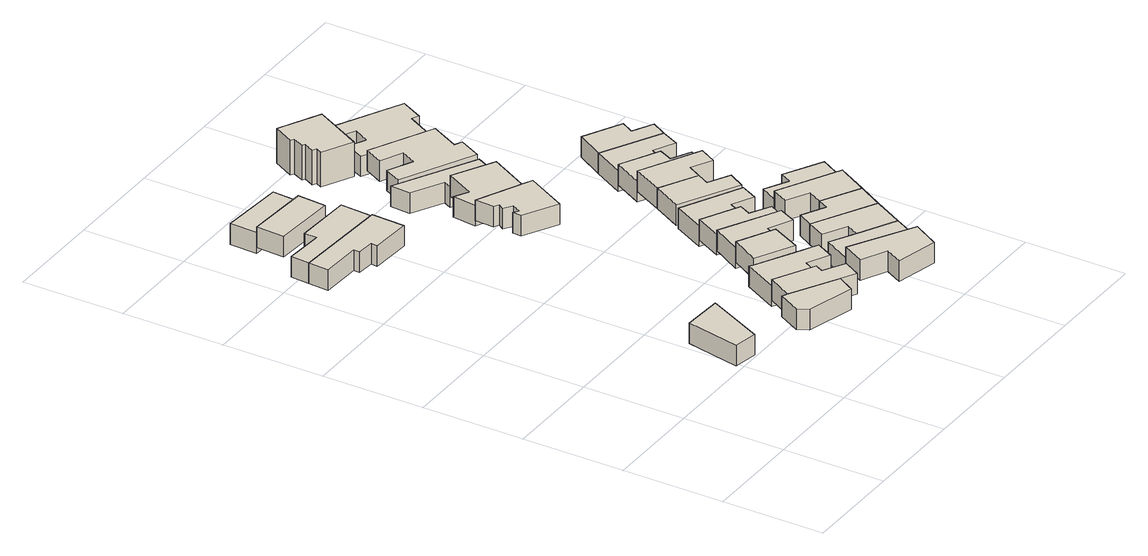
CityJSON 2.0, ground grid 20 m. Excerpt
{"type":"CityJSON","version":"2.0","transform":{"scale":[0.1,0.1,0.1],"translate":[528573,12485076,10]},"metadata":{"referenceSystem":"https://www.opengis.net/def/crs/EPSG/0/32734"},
"CityObjects":{
"building1":{"type":"Building","attributes":{"address":"66 Fairview Avenue Woodstock Cape Town","building":"house","building:levels":1,"building_height":4.1,"plus_code":"4FRW3F82+W2C","ground_height":36.74,"roof_height":40.84},"geometry":[{"type":"Solid","lod":"1","boundaries":[[[[0,1,2,3]],[[1,4,5,2]],[[4,6,7,5]],[[6,0,3,7]],[[3,2,5,7]],[[6,4,1,0]]]]}]},
"building2":{"type":"Building","attributes":{"address":"Stellski 34 Salisbury Street Cape Town","building":"yes","building:levels":1,"amenity":"cafe","building_height":4.1,"plus_code":"4FRW3F82+V3W","ground_height":35.58,"roof_height":39.68},"geometry":[{"type":"Solid","lod":"1","boundaries":[[[[8,9,10,11]],[[9,12,13,10]],[[12,14,15,13]],[[14,16,17,15]],[[16,18,19,17]],[[18,8,11,19]],[[11,10,13,15,17,19]],[[18,16,14,12,9,8]]]]}]},
"building3":{"type":"Building","attributes":{"address":"91 Fairview Avenue Woodstock Cape Town","building":"house","building:levels":1,"building_height":4.1,"plus_code":"4FRW3F82+W39","ground_height":35.58,"roof_height":39.68},"geometry":[{"type":"Solid","lod":"1","boundaries":[[[[8,20,21,11]],[[20,22,23,21]],[[22,24,25,23]],[[24,26,27,25]],[[26,28,29,27]],[[28,9,10,29]],[[9,8,11,10]],[[11,21,23,25,27,29,10]],[[9,28,26,24,22,20,8]]]]}]},
"building4":{"type":"Building","attributes":{"address":"36 Brabant Road Woodstock Cape Town","building":"house","building:levels":1,"building_height":4.1,"plus_code":"4FRW3F92+623","ground_height":28.86,"roof_height":32.96},"geometry":[{"type":"Solid","lod":"1","boundaries":[[[[30,31,32,33]],[[31,34,35,32]],[[34,36,37,35]],[[36,38,39,37]],[[38,40,41,39]],[[40,42,43,41]],[[42,44,45,43]],[[44,46,47,45]],[[46,30,33,47]],[[33,32,35,37,39,41,43,45,47]],[[46,44,42,40,38,36,34,31,30]]]]}]},
"building5":{"type":"Building","attributes":{"address":"34 Brabant Road Woodstock Cape Town","building":"house","building:levels":1,"building_height":4.1,"plus_code":"4FRW3F92+627","ground_height":28.86,"roof_height":32.96},"geometry":[{"type":"Solid","lod":"1","boundaries":[[[[30,48,49,33]],[[48,50,51,49]],[[50,52,53,51]],[[52,54,55,53]],[[54,31,32,55]],[[31,30,33,32]],[[33,49,51,53,55,32]],[[31,54,52,50,48,30]]]]}]},
"building6":{"type":"Building","attributes":{"address":"89 Fairview Avenue Woodstock Cape Town","building":"house","building:levels":1,"building_height":4.1,"plus_code":"4FRW3F82+W4M","ground_height":34.24,"roof_height":38.34},"geometry":[{"type":"Solid","lod":"1","boundaries":[[[[56,57,58,59]],[[57,60,61,58]],[[60,62,63,61]],[[62,64,65,63]],[[64,66,67,65]],[[66,68,69,67]],[[68,70,71,69]],[[70,56,59,71]],[[59,58,61,63,65,67,69,71]],[[70,68,66,64,62,60,57,56]]]]}]},
"building7":{"type":"Building","attributes":{"address":"32 Brabant Road Woodstock Cape Town","building":"house","building:levels":1,"building_height":4.1,"plus_code":"4FRW3F92+62W","ground_height":28.86,"roof_height":32.96},"geometry":[{"type":"Solid","lod":"1","boundaries":[[[[72,73,74,75]],[[73,76,77,74]],[[76,78,79,77]],[[78,72,75,79]],[[75,74,77,79]],[[78,76,73,72]]]]}]},
"building8":{"type":"Building","attributes":{"address":"87 Fairview Avenue Woodstock Cape Town","building":"house","building:levels":1,"building_height":4.1,"plus_code":"4FRW3F82+X44","ground_height":35.58,"roof_height":39.68},"geometry":[{"type":"Solid","lod":"1","boundaries":[[[[80,81,82,83]],[[81,84,85,82]],[[84,86,87,85]],[[86,80,83,87]],[[83,82,85,87]],[[86,84,81,80]]]]}]},
"building9":{"type":"Building","attributes":{"address":"30 Brabant Road Woodstock Cape Town","building":"house","building:levels":1,"building_height":4.1,"plus_code":"4FRW3F92+728","ground_height":27.68,"roof_height":31.78},"geometry":[{"type":"Solid","lod":"1","boundaries":[[[[88,89,90,91]],[[89,92,93,90]],[[92,94,95,93]],[[94,88,91,95]],[[91,90,93,95]],[[94,92,89,88]]]]}]},
"building10":{"type":"Building","attributes":{"address":"60 Kitchener Road Woodstock Cape Town","building":"house","building:levels":1,"building_height":4.1,"plus_code":"4FRW3F82+V5M","ground_height":36.4,"roof_height":40.5},"geometry":[{"type":"Solid","lod":"1","boundaries":[[[[96,97,98,99]],[[97,100,101,98]],[[100,102,103,101]],[[102,104,105,103]],[[104,106,107,105]],[[106,96,99,107]],[[99,98,101,103,105,107]],[[106,104,102,100,97,96]]]]}]},
"building11":{"type":"Building","attributes":{"address":"85 Fairview Avenue Woodstock Cape Town","building":"house","building:levels":1,"building_height":4.1,"plus_code":"4FRW3F82+X4Q","ground_height":34.24,"roof_height":38.34},"geometry":[{"type":"Solid","lod":"1","boundaries":[[[[108,109,110,111]],[[109,112,113,110]],[[112,114,115,113]],[[114,116,117,115]],[[116,118,119,117]],[[118,108,111,119]],[[111,110,113,115,117,119]],[[118,116,114,112,109,108]]]]}]},
"building12":{"type":"Building","attributes":{"address":"58 Kitchener Road Woodstock Cape Town","building":"house","building:levels":1,"building_height":4.1,"plus_code":"4FRW3F82+W54","ground_height":34.24,"roof_height":38.34},"geometry":[{"type":"Solid","lod":"1","boundaries":[[[[120,121,122,123]],[[121,124,125,122]],[[124,126,127,125]],[[126,128,129,127]],[[128,120,123,129]],[[123,122,125,127,129]],[[128,126,124,121,120]]]]}]},
"building13":{"type":"Building","attributes":{"address":"83 Fairview Avenue Woodstock Cape Town","building":"house","building:levels":1,"building_height":4.1,"plus_code":"4FRW3F82+X5R","ground_height":33.3,"roof_height":37.4},"geometry":[{"type":"Solid","lod":"1","boundaries":[[[[130,131,132,133]],[[131,134,135,132]],[[134,136,137,135]],[[136,138,139,137]],[[138,140,141,139]],[[140,130,133,141]],[[133,132,135,137,139,141]],[[140,138,136,134,131,130]]]]}]},
"building14":{"type":"Building","attributes":{"address":"60 Fairview Avenue Woodstock Cape Town","building":"house","building:levels":1,"building_height":4.1,"plus_code":"4FRW3F92+44G","ground_height":31.04,"roof_height":35.14},"geometry":[{"type":"Solid","lod":"1","boundaries":[[[[142,143,144,145]],[[143,146,147,144]],[[146,148,149,147]],[[148,150,151,149]],[[150,152,153,151]],[[152,154,155,153]],[[154,156,157,155]],[[156,158,159,157]],[[158,160,161,159]],[[160,162,163,161]],[[162,142,145,163]],[[145,144,147,149,151,153,155,157,159,161,163]],[[162,160,158,156,154,152,150,148,146,143,142]]]]}]},
"building15":{"type":"Building","attributes":{"address":"56 Kitchener Road Woodstock Cape Town","building":"house","building:levels":1,"building_height":4.1,"plus_code":"4FRW3F82+W6C","ground_height":34.24,"roof_height":38.34},"geometry":[{"type":"Solid","lod":"1","boundaries":[[[[121,164,165,122]],[[164,166,167,165]],[[166,168,169,167]],[[168,170,171,169]],[[170,124,125,171]],[[124,121,122,125]],[[122,165,167,169,171,125]],[[124,170,168,166,164,121]]]]}]},
"building16":{"type":"Building","attributes":{"address":"81 Fairview Avenue Woodstock Cape Town","building":"house","building:levels":1,"building_height":4.1,"plus_code":"4FRW3F92+25F","ground_height":32.06,"roof_height":36.16},"geometry":[{"type":"Solid","lod":"1","boundaries":[[[[172,173,174,175]],[[173,176,177,174]],[[176,178,179,177]],[[178,180,181,179]],[[180,182,183,181]],[[182,172,175,183]],[[175,174,177,179,181,183]],[[182,180,178,176,173,172]]]]}]},
"building17":{"type":"Building","attributes":{"address":"58 Fairview Avenue Woodstock Cape Town","building":"house","building:levels":1,"building_height":4.1,"plus_code":"4FRW3F92+544","ground_height":29.92,"roof_height":34.02},"geometry":[{"type":"Solid","lod":"1","boundaries":[[[[184,185,186,187]],[[185,188,189,186]],[[188,190,191,189]],[[190,192,193,191]],[[192,194,195,193]],[[194,184,187,195]],[[187,186,189,191,193,195]],[[194,192,190,188,185,184]]]]}]},
"building18":{"type":"Building","attributes":{"address":"54 Kitchener Road Woodstock Cape Town","building":"house","building:levels":1,"building_height":4.1,"plus_code":"4FRW3F82+W6M","ground_height":34.24,"roof_height":38.34},"geometry":[{"type":"Solid","lod":"1","boundaries":[[[[164,196,197,165]],[[196,198,199,197]],[[198,200,201,199]],[[200,202,203,201]],[[202,166,167,203]],[[166,164,165,167]],[[165,197,199,201,203,167]],[[166,202,200,198,196,164]]]]}]},
"building19":{"type":"Building","attributes":{"address":"56 Fairview Avenue Woodstock Cape Town","building":"house","building:levels":1,"building_height":4.1,"plus_code":"4FRW3F92+54X","ground_height":27.67,"roof_height":31.77},"geometry":[{"type":"Solid","lod":"1","boundaries":[[[[204,205,206,207]],[[205,208,209,206]],[[208,210,211,209]],[[210,212,213,211]],[[212,214,215,213]],[[214,204,207,215]],[[207,206,209,211,213,215]],[[214,212,210,208,205,204]]]]}]},
"building20":{"type":"Building","attributes":{"address":"79 Fairview Avenue Woodstock Cape Town","building":"house","building:levels":1,"building_height":4.1,"plus_code":"4FRW3F92+25P","ground_height":32.06,"roof_height":36.16},"geometry":[{"type":"Solid","lod":"1","boundaries":[[[[216,217,218,219]],[[217,220,221,218]],[[220,222,223,221]],[[222,224,225,223]],[[224,226,227,225]],[[226,216,219,227]],[[219,218,221,223,225,227]],[[226,224,222,220,217,216]]]]}]},
"building21":{"type":"Building","attributes":{"address":"52 Kitchener Road Woodstock Cape Town","building":"house","building:levels":1,"building_height":4.1,"plus_code":"4FRW3F82+X68","ground_height":34.24,"roof_height":38.34},"geometry":[{"type":"Solid","lod":"1","boundaries":[[[[196,228,229,197]],[[228,230,231,229]],[[230,232,233,231]],[[232,234,235,233]],[[234,198,199,235]],[[198,196,197,199]],[[197,229,231,233,235,199]],[[198,234,232,230,228,196]]]]}]},
"building22":{"type":"Building","attributes":{"address":"35 Brabant Road Woodstock Cape Town","building":"house","building:levels":2,"building_height":6.9,"plus_code":"4FRW3F92+74G","ground_height":26.85,"roof_height":33.75},"geometry":[{"type":"Solid","lod":"1","boundaries":[[[[236,237,238,239]],[[237,240,241,238]],[[240,242,243,241]],[[242,244,245,243]],[[244,246,247,245]],[[246,248,249,247]],[[248,250,251,249]],[[250,252,253,251]],[[252,254,255,253]],[[254,236,239,255]],[[239,238,241,243,245,247,249,251,253,255]],[[254,252,250,248,246,244,242,240,237,236]]]]}]},
"building23":{"type":"Building","attributes":{"address":"77 Fairview Avenue Woodstock Cape Town","building":"house","building:levels":1,"building_height":4.1,"plus_code":"4FRW3F92+366","ground_height":32.06,"roof_height":36.16},"geometry":[{"type":"Solid","lod":"1","boundaries":[[[[217,216,219,218]],[[216,256,257,219]],[[256,258,259,257]],[[258,260,261,259]],[[260,262,263,261]],[[262,217,218,263]],[[218,219,257,259,261,263]],[[262,260,258,256,216,217]]]]}]},
"building24":{"type":"Building","attributes":{"address":"50 Kitchener Road Woodstock Cape Town","building":"house","building:levels":1,"building_height":4.1,"plus_code":"4FRW3F82+X6H","ground_height":32.67,"roof_height":36.77},"geometry":[{"type":"Solid","lod":"1","boundaries":[[[[264,265,266,267]],[[265,268,269,266]],[[268,270,271,269]],[[270,272,273,271]],[[272,274,275,273]],[[274,264,267,275]],[[267,266,269,271,273,275]],[[274,272,270,268,265,264]]]]}]},
"building25":{"type":"Building","attributes":{"address":"54 Fairview Avenue Woodstock Cape Town","building":"house","building:levels":1,"building_height":4.1,"plus_code":"4FRW3F92+65F","ground_height":27.67,"roof_height":31.77},"geometry":[{"type":"Solid","lod":"1","boundaries":[[[[276,277,278,279]],[[277,280,281,278]],[[280,282,283,281]],[[282,284,285,283]],[[284,286,287,285]],[[286,288,289,287]],[[288,290,291,289]],[[290,292,293,291]],[[292,294,295,293]],[[294,276,279,295]],[[279,278,281,283,285,287,289,291,293,295]],[[294,292,290,288,286,284,282,280,277,276]]]]}]},
"building26":{"type":"Building","attributes":{"address":"75 Fairview Avenue Woodstock Cape Town","building":"house","building:levels":1,"building_height":4.1,"plus_code":"4FRW3F92+36F","ground_height":29.92,"roof_height":34.02},"geometry":[{"type":"Solid","lod":"1","boundaries":[[[[296,297,298,299]],[[297,300,301,298]],[[300,302,303,301]],[[302,304,305,303]],[[304,306,307,305]],[[306,296,299,307]],[[299,298,301,303,305,307]],[[306,304,302,300,297,296]]]]}]},
"building27":{"type":"Building","attributes":{"address":"73 Fairview Avenue Woodstock Cape Town","building":"house","building:levels":1,"building_height":4.1,"plus_code":"4FRW3F92+464","ground_height":28.6,"roof_height":32.7},"geometry":[{"type":"Solid","lod":"1","boundaries":[[[[308,309,310,311]],[[309,312,313,310]],[[312,314,315,313]],[[314,316,317,315]],[[316,318,319,317]],[[318,308,311,319]],[[311,310,313,315,317,319]],[[318,316,314,312,309,308]]]]}]},
"building28":{"type":"Building","attributes":{"address":"52 Fairview Avenue Woodstock Cape Town","building":"house","building:levels":1,"building_height":4.1,"plus_code":"4FRW3F92+755","ground_height":25.78,"roof_height":29.88},"geometry":[{"type":"Solid","lod":"1","boundaries":[[[[320,321,322,323]],[[321,324,325,322]],[[324,326,327,325]],[[326,328,329,327]],[[328,330,331,329]],[[330,332,333,331]],[[332,334,335,333]],[[334,336,337,335]],[[336,338,339,337]],[[338,320,323,339]],[[323,322,325,327,329,331,333,335,337,339]],[[338,336,334,332,330,328,326,324,321,320]]]]}]},
"building29":{"type":"Building","attributes":{"address":"71 Fairview Avenue Woodstock Cape Town","building":"house","building:levels":1,"building_height":4.1,"plus_code":"4FRW3F92+469","ground_height":28.6,"roof_height":32.7},"geometry":[{"type":"Solid","lod":"1","boundaries":[[[[318,316,317,319]],[[316,340,341,317]],[[340,342,343,341]],[[342,344,345,343]],[[344,346,347,345]],[[346,318,319,347]],[[319,317,341,343,345,347]],[[346,344,342,340,316,318]]]]}]}
},
"vertices":[
[65,227,110],[42,120,110],[42,120,151],[65,227,151],[90,112,110],[90,112,151],[144,223,110],[144,223,151],
[341,92,98],[250,143,98],[250,143,139],[341,92,139],[239,148,98],[239,148,139],[216,105,98],[216,105,139],[226,84,98],[226,84,139],[321,58,98],[321,58,139],
[370,76,98],[370,76,139],[389,109,98],[389,109,139],[347,133,98],[347,133,139],[355,149,98],[355,149,139],[277,191,98],[277,191,139],
[197,944,31],[8,954,31],[8,954,72],[197,944,72],[6,914,31],[6,914,72],[84,910,31],[84,910,72],[84,898,31],[84,898,72],[118,896,31],[118,896,72],[117,883,31],[117,883,72],[198,878,31],[198,878,72],[201,944,31],[201,944,72],
[201,1006,31],[201,1006,72],[88,1011,31],[88,1011,72],[88,986,31],[88,986,72],[11,991,31],[11,991,72],
[277,191,85],[355,149,85],[355,149,126],[277,191,126],[373,180,85],[373,180,126],[416,157,85],[416,157,126],[435,192,85],[435,192,126],[394,213,85],[394,213,126],[321,253,85],[321,253,126],[313,258,85],[313,258,126],
[189,1084,31],[64,1092,31],[64,1092,72],[189,1084,72],[61,1036,31],[61,1036,72],[185,1028,31],[185,1028,72],
[352,308,98],[321,253,98],[321,253,139],[352,308,139],[394,213,98],[394,213,139],[423,271,98],[423,271,139],
[64,1092,19],[189,1084,19],[189,1084,61],[64,1092,61],[193,1137,19],[193,1137,61],[66,1146,19],[66,1146,61],
[543,60,107],[421,130,107],[421,130,148],[543,60,148],[398,87,107],[398,87,148],[448,62,107],[448,62,148],[429,27,107],[429,27,148],[513,8,107],[513,8,148],
[352,308,85],[423,271,85],[423,271,126],[352,308,126],[436,295,85],[436,295,126],[482,271,85],[482,271,126],[499,306,85],[499,306,126],[386,366,85],[386,366,126],
[543,60,85],[573,117,85],[573,117,126],[543,60,126],[500,156,85],[500,156,126],[452,183,85],[452,183,126],[421,130,85],[421,130,126],
[386,366,76],[499,306,76],[499,306,117],[386,366,117],[515,334,76],[515,334,117],[475,356,76],[475,356,117],[487,379,76],[487,379,117],[413,418,76],[413,418,117],
[397,754,53],[302,799,53],[302,799,94],[397,754,94],[301,761,53],[301,761,94],[310,756,53],[310,756,94],[303,744,53],[303,744,94],[319,733,53],[319,733,94],[311,716,53],[311,716,94],[300,723,53],[300,723,94],[299,705,53],[299,705,94],[366,668,53],[366,668,94],[409,748,53],[409,748,94],
[605,176,85],[605,176,126],[486,241,85],[486,241,126],[466,205,85],[466,205,126],[513,180,85],[513,180,126],
[413,418,63],[487,379,63],[487,379,104],[413,418,104],[502,408,63],[502,408,104],[544,386,63],[544,386,104],[561,419,63],[561,419,104],[445,479,63],[445,479,104],
[397,754,42],[445,843,42],[445,843,83],[397,754,83],[365,887,42],[365,887,83],[335,831,42],[335,831,83],[308,846,42],[308,846,83],[302,799,42],[302,799,83],
[633,225,85],[633,225,126],[559,266,85],[559,266,126],[548,245,85],[548,245,126],[502,270,85],[502,270,126],
[445,843,19],[469,892,19],[469,892,60],[445,843,60],[315,976,19],[315,976,60],[312,936,19],[312,936,60],[373,903,19],[373,903,60],[365,887,19],[365,887,60],
[556,505,63],[483,544,63],[483,544,104],[556,505,104],[452,487,63],[452,487,104],[566,425,63],[566,425,104],[585,458,63],[585,458,104],[543,481,63],[543,481,104],
[667,285,85],[667,285,126],[548,349,85],[548,349,126],[531,317,85],[531,317,126],[574,293,85],[574,293,126],
[378,1087,11],[429,1182,11],[429,1182,80],[378,1087,80],[348,1224,11],[348,1224,80],[326,1183,11],[326,1183,80],[333,1179,11],[333,1179,80],[322,1157,11],[322,1157,80],[328,1154,11],[328,1154,80],[318,1134,11],[318,1134,80],[325,1130,11],[325,1130,80],[319,1118,11],[319,1118,80],
[570,531,63],[570,531,104],[611,509,63],[611,509,104],[629,542,63],[629,542,104],[514,603,63],[514,603,104],
[667,285,69],[697,339,69],[697,339,110],[667,285,110],[623,380,69],[623,380,110],[611,357,69],[611,357,110],[566,382,69],[566,382,110],[548,349,69],[548,349,110],
[481,903,19],[503,946,19],[503,946,60],[481,903,60],[488,953,19],[488,953,60],[517,1009,19],[517,1009,60],[395,1071,19],[395,1071,60],[376,1034,19],[376,1034,60],[419,1013,19],[419,1013,60],[404,984,19],[404,984,60],[356,1008,19],[356,1008,60],[339,975,19],[339,975,60],
[514,603,42],[629,542,42],[629,542,83],[514,603,83],[645,573,42],[645,573,83],[607,593,42],[607,593,83],[620,620,42],[620,620,83],[545,660,42],[545,660,83],
[545,660,29],[620,620,29],[620,620,70],[545,660,70],[633,644,29],[633,644,70],[675,622,29],[675,622,70],[692,657,29],[692,657,70],[577,719,29],[577,719,70],
[587,1113,1],[451,1183,1],[451,1183,41],[587,1113,41],[435,1152,1],[435,1152,41],[466,1136,1],[466,1136,41],[450,1106,1],[450,1106,41],[417,1123,1],[417,1123,41],[398,1086,1],[398,1086,41],[521,1021,1],[521,1021,41],[550,1076,1],[550,1076,41],[564,1069,1],[564,1069,41],
[709,687,29],[709,687,70],[669,708,29],[669,708,70],[683,733,29],[683,733,70],[609,772,29],[609,772,70]
]}
